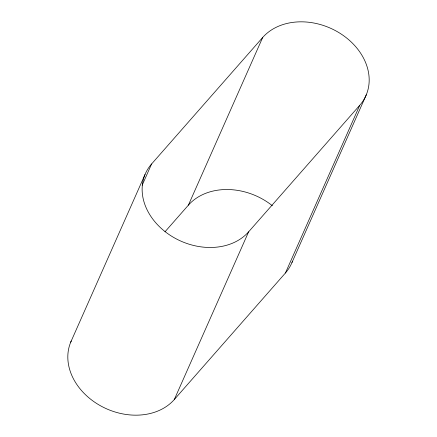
<?xml version="1.0" encoding="UTF-8"?>
<svg xmlns="http://www.w3.org/2000/svg" width="437" height="437" viewBox="0 0 437 437"><rect width="100%" height="100%" fill="white"/><g stroke="black" fill="none" stroke-linecap="round" stroke-linejoin="round"><path stroke-width="0.66" d="M70.712 342.187L145.024 174.494M142.194 185.179L151.59 163.984L262.692 37.473A59.853 47.294 23.9 0 1 342.952 35.25A59.853 47.294 23.9 0 1 359.722 105.322L285.41 273.016L174.308 399.527A59.853 47.294 23.9 0 1 99.942 405.47A59.853 47.294 23.9 0 1 71.231 341.002M164.989 231.801L188.38 205.166L262.692 37.473M174.308 399.527L248.62 231.834L359.722 105.322M291.976 262.506L366.288 94.813M248.62 231.834A59.853 47.294 23.9 0 1 168.36 234.057A59.853 47.294 23.9 0 1 151.59 163.984M188.38 205.166A59.853 47.294 23.9 0 1 272.393 205.751M292.451 261.304A59.853 47.294 23.9 0 1 285.41 273.016"/></g></svg>
